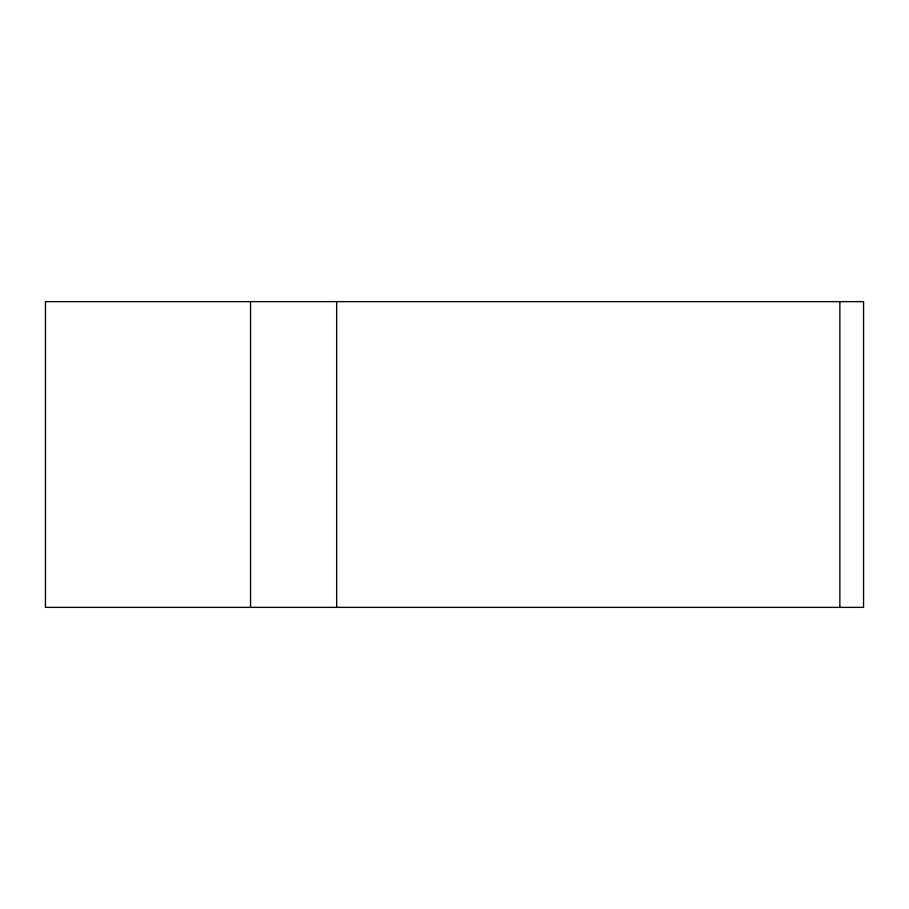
<?xml version="1.0" encoding="UTF-8"?>
<svg xmlns="http://www.w3.org/2000/svg" width="909" height="909" viewBox="0 0 909 909"><rect width="100%" height="100%" fill="white"/><g stroke="black" fill="none" stroke-linecap="round" stroke-linejoin="round"><path stroke-width="1.36" d="M839.859 301.629L839.859 607.371M336.66 301.629L336.66 607.371M250.543 301.629L250.543 607.371M863.55 301.629L45.45 301.629L45.45 607.371L863.55 607.371L863.55 301.629"/></g></svg>
